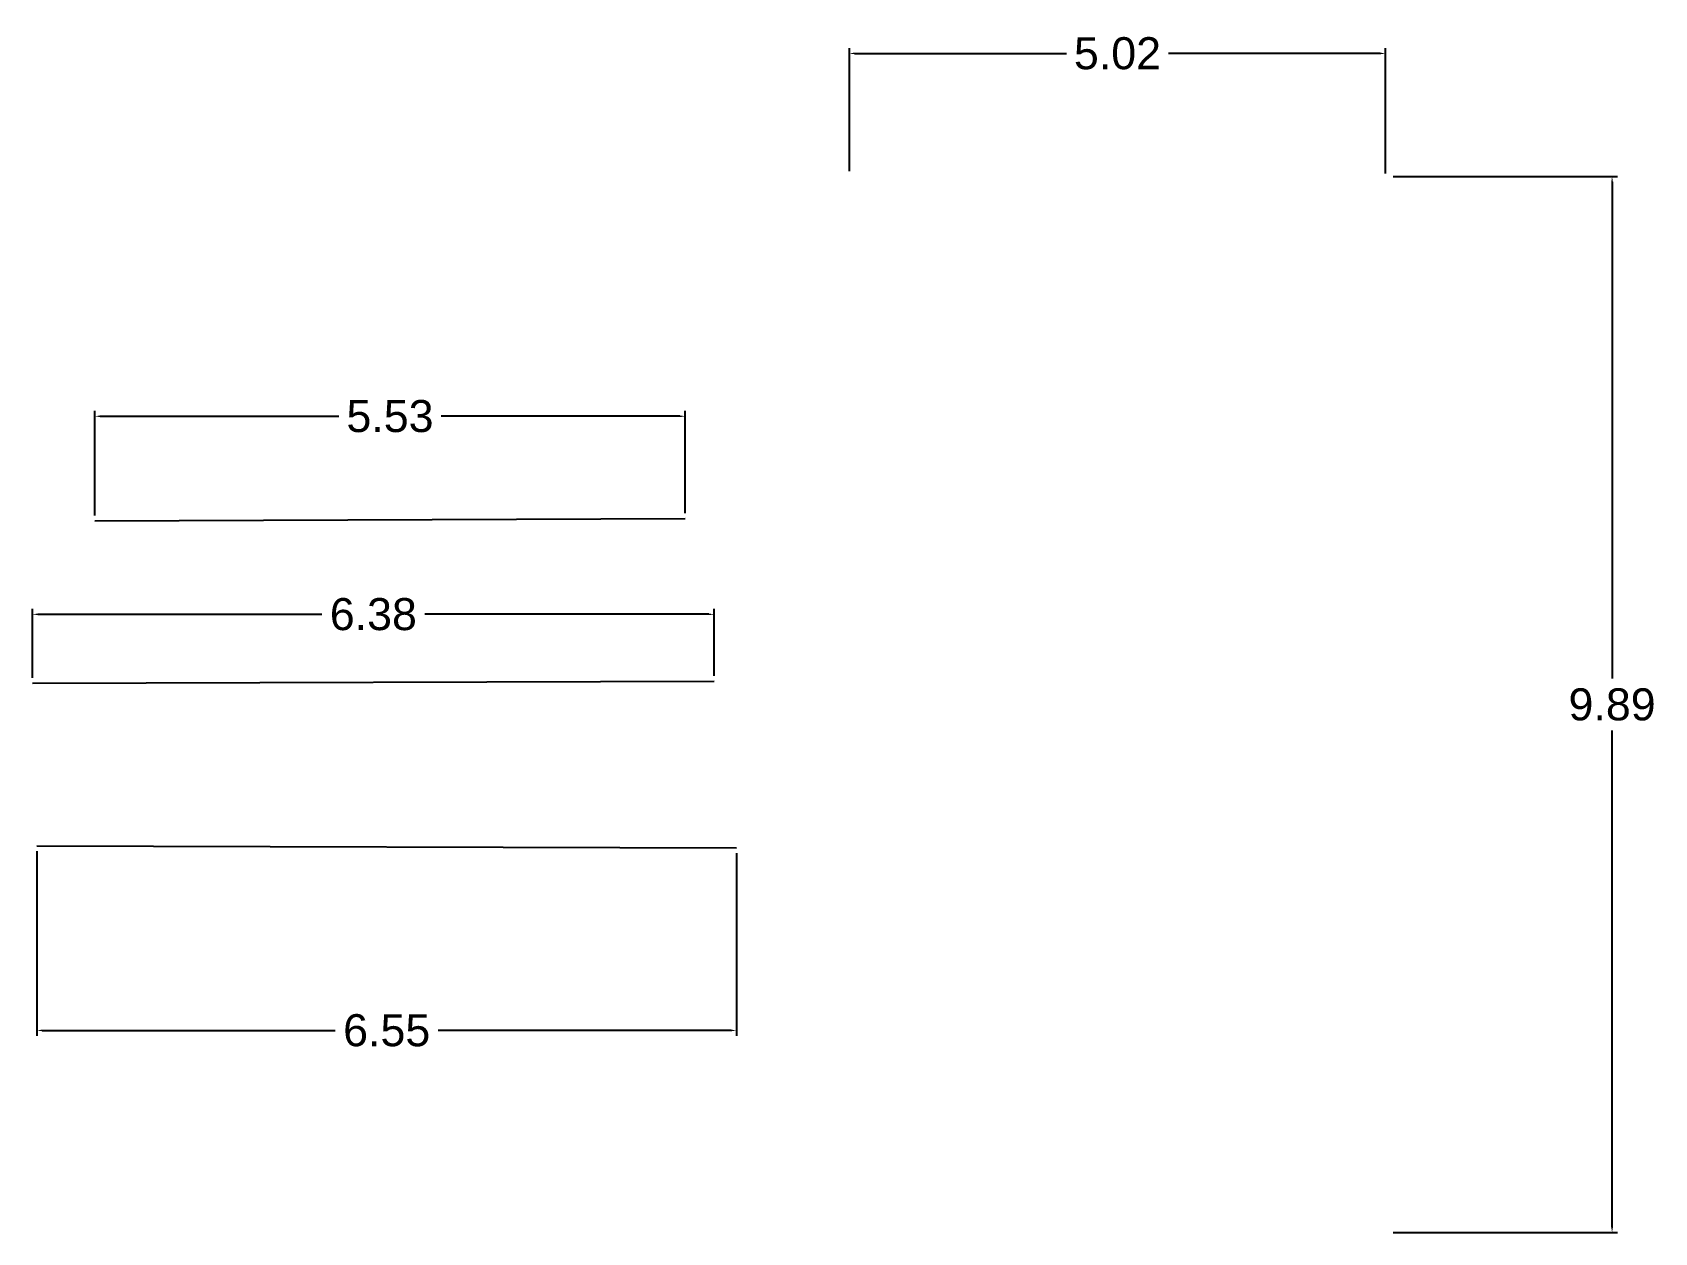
# Model space of a CAD drawing. Header units: millimetres. Extents: x 4.3 to 19.5, y 12.7 to 23.9.
import ezdxf

# ---------------------------------------------------------------- set-up
doc = ezdxf.new("R2010")
doc.units = ezdxf.units.MM
doc.header["$MEASUREMENT"] = 0
doc.layers.add('COTARE', color=84, linetype='Continuous')
doc.styles.get("Standard").update_dxf_attribs({"font": 'arial.ttf'})
doc.dimstyles.new('COTARE', dxfattribs={"dimtxt": 0.3, "dimasz": 0.05, "dimexe": 0.05, "dimexo": 0.05, "dimgap": 0.09, "dimtad": 0, "dimtih": 1, "dimtoh": 1, "dimzin": 0, "dimdsep": 46, "dimtxsty": 'Standard', "dimcen": 0.09, "dimclrd": 256, "dimclre": 256, "dimadec": 1, "dimazin": 0, "dimtfac": 1, "dimtofl": 0, "dimtmove": 0, "dimatfit": 3, "dimfxl": 1, "dimtolj": 1, "dimtzin": 0, "dimarcsym": 0})

# ---------------------------------------------------------------- blocks, each defined once
blk = doc.blocks.new('*D2')
at = {"layer": 'COTARE', "lineweight": -2, "transparency": 16777216}
for p, q in [((11.948, 22.604), (11.948, 23.757)), ((11.998, 23.707), (13.98, 23.707)), ((16.918, 23.707), (14.936, 23.707)), ((16.968, 22.584), (16.968, 23.757))]:
    blk.add_line(p, q, dxfattribs=at)
at = {"layer": 'COTARE', "transparency": 16777216}
for points in [[(11.998, 23.715), (11.998, 23.699), (11.948, 23.707)], [(16.918, 23.715), (16.918, 23.699), (16.968, 23.707)]]:
    blk.add_solid(points, dxfattribs=at)
at = {"layer": 'Defpoints', "color": 0, "transparency": 16777216}
for p in [(11.948, 23.707), (11.948, 22.554), (16.968, 22.534)]:
    blk.add_point(p, dxfattribs=at)
at = {"layer": 'COTARE', "color": 0, "transparency": 16777216, "insert": (14.458, 23.707), "char_height": 0.3, "attachment_point": 5}
blk.add_mtext('\\A1;5.02', dxfattribs=at)
blk = doc.blocks.new('*D3')
at = {"layer": 'COTARE', "lineweight": -2, "transparency": 16777216}
for p, q in [((17.038, 22.554), (19.138, 22.554)), ((19.088, 22.504), (19.088, 17.852)), ((19.088, 12.714), (19.088, 17.366)), ((17.038, 12.664), (19.138, 12.664))]:
    blk.add_line(p, q, dxfattribs=at)
at = {"layer": 'COTARE', "transparency": 16777216}
for points in [[(19.08, 22.504), (19.096, 22.504), (19.088, 22.554)], [(19.08, 12.714), (19.096, 12.714), (19.088, 12.664)]]:
    blk.add_solid(points, dxfattribs=at)
at = {"layer": 'Defpoints', "color": 0, "transparency": 16777216}
for p in [(16.988, 22.554), (16.988, 12.664), (19.088, 12.664)]:
    blk.add_point(p, dxfattribs=at)
at = {"layer": 'COTARE', "color": 0, "transparency": 16777216, "insert": (19.088, 17.609), "char_height": 0.3, "attachment_point": 5}
blk.add_mtext('\\A1;9.89', dxfattribs=at)
blk = doc.blocks.new('*D5')
at = {"layer": 'COTARE', "lineweight": -2, "transparency": 16777216}
for p, q in [((4.885, 19.379), (4.885, 20.359)), ((10.412, 19.4), (10.412, 20.359)), ((4.935, 20.309), (7.169, 20.309)), ((10.362, 20.309), (8.128, 20.309))]:
    blk.add_line(p, q, dxfattribs=at)
at = {"layer": 'COTARE', "transparency": 16777216}
for points in [[(4.935, 20.317), (4.935, 20.301), (4.885, 20.309)], [(10.362, 20.317), (10.362, 20.301), (10.412, 20.309)]]:
    blk.add_solid(points, dxfattribs=at)
at = {"layer": 'Defpoints', "color": 0, "transparency": 16777216}
for p in [(10.412, 20.309), (4.885, 19.329), (10.412, 19.35)]:
    blk.add_point(p, dxfattribs=at)
at = {"layer": 'COTARE', "color": 0, "transparency": 16777216, "insert": (7.648, 20.309), "char_height": 0.3, "attachment_point": 5}
blk.add_mtext('\\A1;5.53', dxfattribs=at)
blk = doc.blocks.new('*D6')
at = {"layer": 'COTARE', "lineweight": -2, "transparency": 16777216}
for p, q in [((4.301, 17.858), (4.301, 18.504)), ((4.351, 18.454), (7.011, 18.454)), ((10.633, 18.454), (7.973, 18.454)), ((10.683, 17.879), (10.683, 18.504))]:
    blk.add_line(p, q, dxfattribs=at)
at = {"layer": 'COTARE', "transparency": 16777216}
for points in [[(4.351, 18.462), (4.351, 18.446), (4.301, 18.454)], [(10.633, 18.462), (10.633, 18.446), (10.683, 18.454)]]:
    blk.add_solid(points, dxfattribs=at)
at = {"layer": 'Defpoints', "color": 0, "transparency": 16777216}
for p in [(10.683, 18.454), (4.301, 17.808), (10.683, 17.829)]:
    blk.add_point(p, dxfattribs=at)
at = {"layer": 'COTARE', "color": 0, "transparency": 16777216, "insert": (7.492, 18.454), "char_height": 0.3, "attachment_point": 5}
blk.add_mtext('\\A1;6.38', dxfattribs=at)
blk = doc.blocks.new('*D7')
at = {"layer": 'COTARE', "lineweight": -2, "transparency": 16777216}
for p, q in [((4.343, 16.237), (4.343, 14.507)), ((10.891, 16.216), (10.891, 14.507)), ((4.393, 14.557), (7.135, 14.557)), ((10.841, 14.557), (8.099, 14.557))]:
    blk.add_line(p, q, dxfattribs=at)
at = {"layer": 'COTARE', "transparency": 16777216}
for points in [[(4.393, 14.565), (4.393, 14.549), (4.343, 14.557)], [(10.841, 14.565), (10.841, 14.549), (10.891, 14.557)]]:
    blk.add_solid(points, dxfattribs=at)
at = {"layer": 'Defpoints', "color": 0, "transparency": 16777216}
for p in [(4.343, 16.287), (10.891, 16.266), (10.891, 14.557)]:
    blk.add_point(p, dxfattribs=at)
at = {"layer": 'COTARE', "color": 0, "transparency": 16777216, "insert": (7.617, 14.557), "char_height": 0.3, "attachment_point": 5}
blk.add_mtext('\\A1;6.55', dxfattribs=at)

msp = doc.modelspace()

# ---------------------------------------------------------------- linework, layer by layer
at = {"layer": 'COTARE'}
for p, q in [((4.885, 19.329), (10.412, 19.35)), ((4.301, 17.808), (10.683, 17.829)), ((4.343, 16.287), (10.891, 16.266))]:
    msp.add_line(p, q, dxfattribs=at)

# ---------------------------------------------------------------- dimensions: what is measured, and where the dimension line sits
for base, p1, p2, picture, middle in [((11.948, 23.707), (16.968, 22.534), (11.948, 22.554), '*D2', (14.458, 23.707)), ((10.412, 20.309), (4.885, 19.329), (10.412, 19.35), '*D5', (7.648, 20.309)), ((10.683, 18.454), (4.301, 17.808), (10.683, 17.829), '*D6', (7.492, 18.454)), ((10.891, 14.557), (4.343, 16.287), (10.891, 16.266), '*D7', (7.617, 14.557))]:
    dim = msp.add_linear_dim(base=base, p1=p1, p2=p2, dimstyle='COTARE', dxfattribs=at)
    dim.commit()
    dim.dimension.update_dxf_attribs({"geometry": picture, "text_midpoint": middle})
dim = msp.add_linear_dim(base=(19.088, 12.664), p1=(16.988, 22.554), p2=(16.988, 12.664), angle=90, dimstyle='COTARE', dxfattribs=at)
dim.commit()
dim.dimension.update_dxf_attribs({"geometry": '*D3', "text_midpoint": (19.088, 17.609)})

doc.saveas('drawing.dxf')
